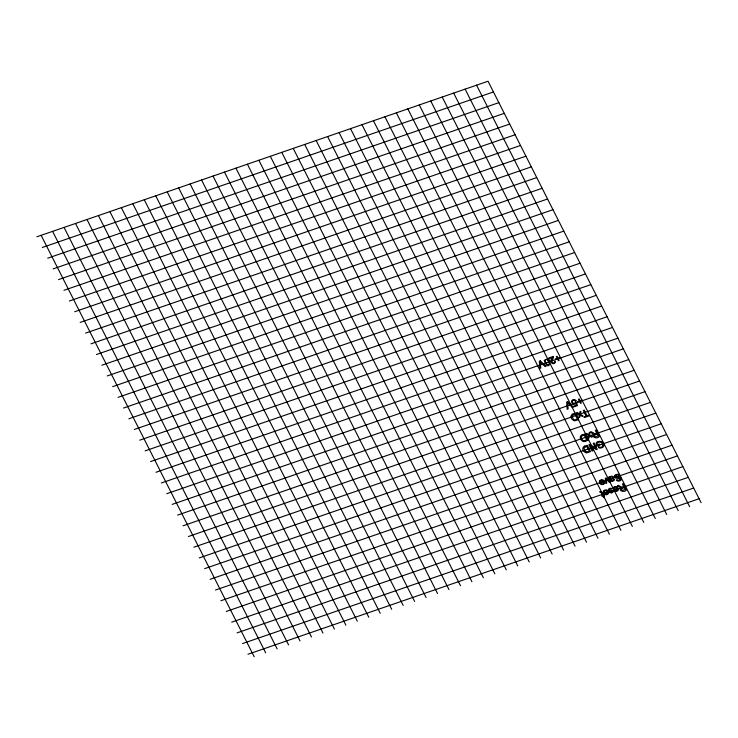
<?xml version="1.0" encoding="UTF-8"?>
<svg xmlns="http://www.w3.org/2000/svg" width="738" height="738" viewBox="0 0 738 738"><rect width="100%" height="100%" fill="white"/><g stroke="black" fill="none" stroke-linecap="round" stroke-linejoin="round"><path stroke-width="1.11" d="M545.142 360.439L545.382 361.758A12.315 10.738 19.9 0 0 546.083 363.179L547.227 364.563A1.375 1.199 19.9 0 0 549.256 363.972L548.961 362.57A11.771 10.258 19.9 0 0 548.362 361.316L547.199 359.803M610.308 478.058C610.677 475.604 614.533 477.578 612.014 478.39A8.247 7.186 19.9 0 0 610.677 479.174M580.133 415.393L579.791 417.127L578.804 417.468L579.348 414.691L576.378 412.939L577.365 412.597L579.496 413.907L579.92 411.712L580.907 411.38L580.179 415.134M589.422 436.176L589.081 437.948L588.094 438.289L588.629 435.512L585.668 433.76L586.645 433.418L588.776 434.728L589.201 432.542L590.188 432.2L589.616 435.18L592.374 436.813L591.396 437.154L589.736 436.14M612.549 491.812L611.94 491.074M552.651 359.378C551.904 360.421 551.055 362.81 553.03 363.022C554.948 363.391 554.856 359.258 555.465 362.146C552.9 366.399 548.721 361.066 552.208 358.271A3.459 3.017 19.9 0 0 552.448 357.598L549.127 358.742L548.74 357.976L553.149 356.463A1.725 1.504 19.9 0 1 553.325 357.035M615.704 475.761L615.603 475.899A1.162 1.015 19.9 0 0 615.483 476.213M614.782 475.503L614.957 475.272A3.183 2.777 19.9 0 1 615.879 474.608L618.047 474.211A2.389 2.085 19.9 0 1 619.21 474.635A2.629 2.297 19.9 0 1 620.068 475.503L619.32 475.992L618.739 475.355A1.393 1.218 19.9 0 0 618.352 475.143L618.001 475.051A2.574 2.242 19.9 0 0 615.713 475.77M598.555 446.527C597.143 449.257 605.012 448.353 603.702 444.746C603.767 439.424 593.057 440.669 597.06 445.724L599.911 444.746L599.542 444.018L597.586 444.691L596.987 443.501A3.376 2.943 19.9 0 1 600.04 441.997M621.276 487.717C617.291 490.558 624.754 493.132 626.47 489.949L623.296 483.667L622.392 483.971L623.804 486.757L622.734 487.126A2.998 2.611 19.9 0 1 622.272 487.255M575.206 401.149L575.991 400.789M36.9 236.778L488.039 81.235L701.1 502.689M42.315 247.479L493.454 91.946M47.721 258.18L498.86 102.647M53.136 268.89L504.275 113.348M58.551 279.591L509.69 124.058M63.957 290.302L515.096 134.759M69.372 301.003L520.511 145.469M74.778 311.713L525.926 156.17M80.193 322.414L531.332 166.871M85.608 333.115L536.747 177.581M91.014 343.825L542.153 188.282M96.429 354.526L547.568 198.992M101.844 365.236L552.983 209.693M107.25 375.937L558.389 220.404M112.665 386.638L563.804 231.105M118.08 397.348L569.219 241.806M123.486 408.049L574.625 252.516M128.901 418.76L580.04 263.217M134.307 429.461L585.455 273.927M139.722 440.171L590.861 284.628M145.137 450.872L596.276 295.329M150.543 461.573L601.682 306.039M155.958 472.283L607.097 316.74M161.373 482.984L612.512 327.451M166.779 493.694L617.918 338.152M172.194 504.395L623.333 348.862M177.609 515.096L628.748 359.563M183.015 525.807L634.154 370.264M581.931 400.042L580.096 400.669L579.229 398.963L578.454 399.23L579.321 400.937L577.485 401.573L577.826 402.256M188.43 536.508L639.569 380.974M573.066 414.083L575.483 413.243L578.666 419.525L576.35 420.328A4.705 4.105 19.9 0 1 573.906 420.715M193.836 547.218L644.984 391.675M199.251 557.919L650.39 402.385M582.347 434.903L584.773 434.073L587.946 440.355L585.631 441.149M204.666 568.629L655.805 413.086M585.271 440.429L586.682 439.94L584.238 435.106C580.834 435.023 580.511 438.437 582.854 440.272A2.039 1.78 19.9 0 0 583.979 440.706A4.262 3.718 19.9 0 0 585.252 440.392M584.911 446.158L587.328 445.328L590.501 451.61L588.195 452.403A4.705 4.105 19.9 0 1 585.751 452.791M210.072 579.33L661.211 423.796M215.487 590.031L666.626 434.498M220.902 600.741L672.041 445.199M609.293 476.988L608.472 477.274A3.478 3.026 19.9 0 1 609.228 478.242L610.326 480.346A4.244 3.699 19.9 0 0 610.594 480.807C611.867 482.809 616.415 479.432 613.601 479.174M226.308 611.442L677.447 455.909M599.643 482.8L603.343 481.499M603.619 492.929L607.309 491.637M604.745 493.279L607.595 492.301A1.642 1.43 19.9 0 1 605.437 493.971A1.808 1.577 19.9 0 1 604.773 493.27M614.653 489.866L617.503 488.879A1.642 1.43 19.9 0 1 615.344 490.558A1.808 1.577 19.9 0 1 614.68 489.857M231.723 622.152L682.862 466.61M237.138 632.853L688.277 477.32M242.544 643.564L693.683 488.021M247.959 654.265L699.098 498.722M600.169 481.923C597.134 481.001 603.472 477.837 604.164 481.241C606.304 484.312 600.714 486.241 599.736 482.984M614.044 488.648C610.99 487.634 617.54 484.552 618.112 488.095C620.04 491.176 614.533 492.836 613.61 489.7M604.136 492.061C601.083 491.056 607.632 487.966 608.204 491.508C610.141 494.598 604.634 496.25 603.702 493.122M600.658 492.255L599.643 491.812L601.59 491.748A5.332 4.649 19.9 0 1 602.06 492.541L603.407 495.17L604.321 495.576L603.712 495.779L604.284 496.905L603.702 497.652L602.9 496.065L602.079 496.342L601.774 495.733L602.586 495.456L601.009 492.403M611.802 491.074C609.311 492.403 606.571 489.303 610.003 488.178C616.525 489.359 606.867 488.224 609.745 490.336A4.843 4.225 19.9 0 0 610.464 490.3L612.623 490.364L613.462 491.637L611.442 493.122L609.616 492.32L610.372 491.923A1.181 1.033 19.9 0 0 611.811 492.329M593.721 433.224L591.442 431.767L590.391 432.127L592.402 433.446A6.301 5.498 19.9 0 0 593.463 433.999A2.546 2.214 19.9 0 0 594.201 434.165C590.215 437.025 597.679 439.571 599.404 436.407L596.221 430.116L595.326 430.429L596.728 433.206L595.631 433.593A2.998 2.611 19.9 0 1 595.206 433.704M621.276 487.707A2.546 2.214 19.9 0 1 620.529 487.55A6.301 5.498 19.9 0 1 619.468 486.988L617.466 485.678L618.518 485.309L620.852 486.803M580.326 414.35L583.094 415.983L582.116 416.324L580.419 415.291M476.582 85.184L689.643 506.637M465.124 89.141L678.185 510.585M453.667 93.089L666.728 514.543M442.2 97.038L655.261 518.491M430.743 100.986L643.804 522.439M560.142 358.078L559.791 357.386L557.956 358.022L557.089 356.306L556.314 356.574L557.181 358.29L555.345 358.917L555.696 359.609M580.437 401.361L581.304 403.068L580.529 403.335L579.662 401.629M558.306 358.705L559.173 360.421L558.398 360.688L557.531 358.972M419.285 104.944L632.346 526.388M407.828 108.892L620.889 530.345M396.371 112.84L609.431 534.294M384.913 116.788L597.974 538.242M373.446 120.746L586.507 542.19M361.989 124.694L575.05 546.148M350.532 128.643L563.592 550.096M339.074 132.591L552.135 554.044M327.617 136.548L540.677 557.993M316.159 140.497L529.22 561.95M304.693 144.445L517.753 565.898M293.235 148.393L506.296 569.847M281.778 152.351L494.838 573.804M270.32 156.299L483.381 577.753M258.863 160.247L471.923 581.701M247.405 164.196L460.466 585.649M235.939 168.153L448.999 589.607M224.481 172.102L437.542 593.555M213.024 176.05L426.084 597.503M201.566 180.007L414.627 601.452M190.109 183.956L403.169 605.409M178.651 187.904L391.712 609.357M167.194 191.852L380.245 613.306M155.727 195.81L368.788 617.254M144.27 199.758L357.33 621.212M132.812 203.706L345.873 625.16M121.355 207.655L334.415 629.108M109.897 211.612L322.958 633.056M98.44 215.561L311.491 637.014M86.973 219.509L300.034 640.962M75.516 223.457L288.576 644.911M64.058 227.415L277.119 648.859M52.601 231.363L265.662 652.816M41.144 235.311L254.204 656.765M610.695 479.193L610.557 478.916A2.232 1.946 19.9 0 1 610.28 478.058M611.009 479.82L611.027 479.857A9.852 8.588 19.9 0 1 612.365 479.045L612.669 478.87A4.825 4.207 19.9 0 0 613.01 478.676C615.547 476.674 610.566 474.783 609.782 477.495A1.762 1.531 19.9 0 0 609.293 476.988M613.518 489.515L617.217 488.224A1.808 1.577 19.9 0 0 613.822 488.648M603.915 492.061A1.808 1.577 19.9 0 1 607.356 491.628M612.577 491.877A1.716 1.494 19.9 0 1 611.793 492.292M622.263 487.357A2.666 2.325 19.9 0 1 620.879 486.776M573.924 420.448A4.031 3.515 19.9 0 1 571.018 417.265A4.031 3.515 19.9 0 1 572.937 413.87M545.087 360.421A1.411 1.227 19.9 0 1 547.144 359.71M553.454 357.054A6.356 5.544 19.9 0 1 552.587 359.341M576.083 400.743A2.426 2.122 19.9 0 0 572.956 399.747A2.454 2.14 19.9 0 0 571.618 401.011L571.784 402.699L572.965 403.981L574.588 404.249L575.944 403.335L576.433 405.107L573.878 405.992L574.265 406.749L577.485 405.642L576.535 402.164L575.705 402.321A1.707 1.494 19.9 0 1 573.343 403.188A1.707 1.494 19.9 0 1 572.734 400.835A1.707 1.494 19.9 0 1 575.382 401.038M585.603 441.093A4.705 4.105 19.9 0 1 583.186 441.536M583.214 441.278A4.031 3.515 19.9 0 1 580.308 438.086A4.031 3.515 19.9 0 1 582.217 434.691M595.197 433.806A2.666 2.325 19.9 0 1 593.813 433.234M602.789 445.097A2.592 2.26 19.9 0 1 598.481 446.582M600.095 441.813A3.386 2.952 19.9 0 1 602.577 445.069M585.769 452.532A4.031 3.515 19.9 0 1 582.863 449.35A4.031 3.515 19.9 0 1 584.773 445.946M586.553 451.988A4.262 3.718 19.9 0 0 587.817 451.656L589.247 451.195L586.802 446.361L583.878 448.077L585.409 451.527A2.039 1.78 19.9 0 0 586.544 451.97M599.939 481.932A1.808 1.577 19.9 0 1 603.38 481.49M613.739 479.174A1.725 1.504 19.9 0 1 611.664 480.576A1.089 0.95 19.9 0 1 611.129 479.995M614.551 475.964A2.186 1.91 19.9 0 1 614.772 475.447M614.56 476.01A2.279 1.983 19.9 0 0 614.523 476.287A2.066 1.799 19.9 0 0 614.653 477.071A2.186 1.91 19.9 0 0 614.855 477.44A1.817 1.587 19.9 0 0 615.695 478.132L620.261 478.565A1.07 0.932 19.9 0 1 620.409 478.814A0.959 0.83 19.9 0 1 620.446 479.211L618.333 480.337A1.264 1.098 19.9 0 1 617.669 480.106L617.153 479.562L616.35 480.041A2.232 1.946 19.9 0 0 617.097 480.779A2.02 1.762 19.9 0 0 617.817 481.065L618.306 481.13A3.21 2.804 19.9 0 0 618.831 481.111L619.366 481.01A4.76 4.151 19.9 0 0 619.736 480.899A3.607 3.146 19.9 0 0 620.87 480.263L621.147 479.94A1.882 1.642 19.9 0 0 620.252 477.477L619.855 477.357A2.768 2.417 19.9 0 0 619.293 477.292L615.99 477.274A1.089 0.95 19.9 0 1 615.501 476.25M571.987 416.352L573.564 419.442A2.039 1.78 19.9 0 0 574.699 419.885A4.262 3.718 19.9 0 0 575.972 419.571L577.402 419.11L574.957 414.276L572.577 415.217L571.987 416.352M544.275 360.578C549.773 375.421 553.26 353.271 544.275 360.578M593.97 435.706L595.123 436.868L598.14 435.992L597.097 433.935L593.97 435.623M621.036 489.248L622.199 490.419L625.206 489.534L624.163 487.477L621.036 489.248M540.299 360.891L539.34 361.223L539.829 368.428L540.788 368.096L540.188 361.758L545.114 366.611L546.065 366.279L540.299 360.891M567.66 401.74L566.692 402.072L567.19 409.286L568.149 408.953L567.55 402.607L572.467 407.459L573.417 407.136L567.66 401.74M584.21 410.236L583.315 410.549L586.12 416.103L583.924 416.869L584.284 417.588L589.588 415.762L589.219 415.042L587.024 415.798L584.21 410.236M589.828 444.461L588.878 444.793L592.051 451.075L592.955 450.77L590.511 445.946L596.322 449.608L597.273 449.276L594.099 442.994L593.195 443.298L595.64 448.123L589.828 444.461M606.166 478.067L605.298 478.362L605.852 483.547L606.719 483.242L606.239 479.165L609.431 482.311L610.298 482.006L606.166 478.067M603.629 482.163L600.769 483.15A1.808 1.577 19.9 0 0 601.452 483.86A1.642 1.43 19.9 0 0 603.629 482.163"/></g></svg>
